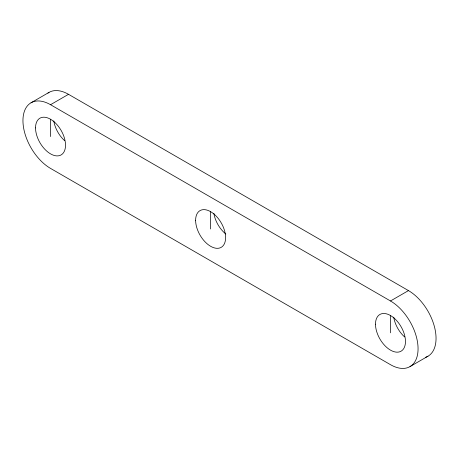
<?xml version="1.0" encoding="UTF-8"?>
<svg xmlns="http://www.w3.org/2000/svg" width="459" height="459" viewBox="0 0 459 459"><rect width="100%" height="100%" fill="white"/><g stroke="black" fill="none" stroke-linecap="round" stroke-linejoin="round"><path stroke-width="0.69" d="M31.028 102.782L49.015 92.397M50.53 104.709L390.483 300.978A39.004 22.52 60 0 1 418.063 348.748A39.004 22.52 60 0 1 390.483 364.675L50.53 168.401A39.004 22.52 60 0 1 22.95 120.637A39.004 22.52 60 0 1 50.53 104.709L68.517 94.325L408.47 290.599A39.004 22.52 60 0 1 434.518 327.026A39.004 22.52 60 0 1 425.579 357.297M390.483 300.978L408.47 290.599M409.985 366.603L427.972 356.218M390.483 315.517L390.483 332.827M210.612 211.674L210.612 228.984M50.53 119.248L50.53 136.558M47.92 93.102A39.004 22.52 60 0 1 68.517 94.325M64.639 140.649A21.2 12.238 60 0 1 53.789 120.895M404.591 336.923A21.2 12.238 60 0 1 393.742 317.163M225.811 233.992A21.2 12.238 60 0 1 213.871 213.315M375.496 324.174A21.2 12.238 60 0 0 397.976 352.145A21.2 12.238 60 0 0 397.976 322.166A21.2 12.238 60 0 0 375.496 324.174M195.626 220.326A21.2 12.238 60 0 0 218.111 248.296A21.2 12.238 60 0 0 218.111 218.318A21.2 12.238 60 0 0 195.626 220.326M35.538 127.906A21.2 12.238 60 0 0 58.023 155.871A21.2 12.238 60 0 0 58.023 125.892A21.2 12.238 60 0 0 35.538 127.906"/></g></svg>
